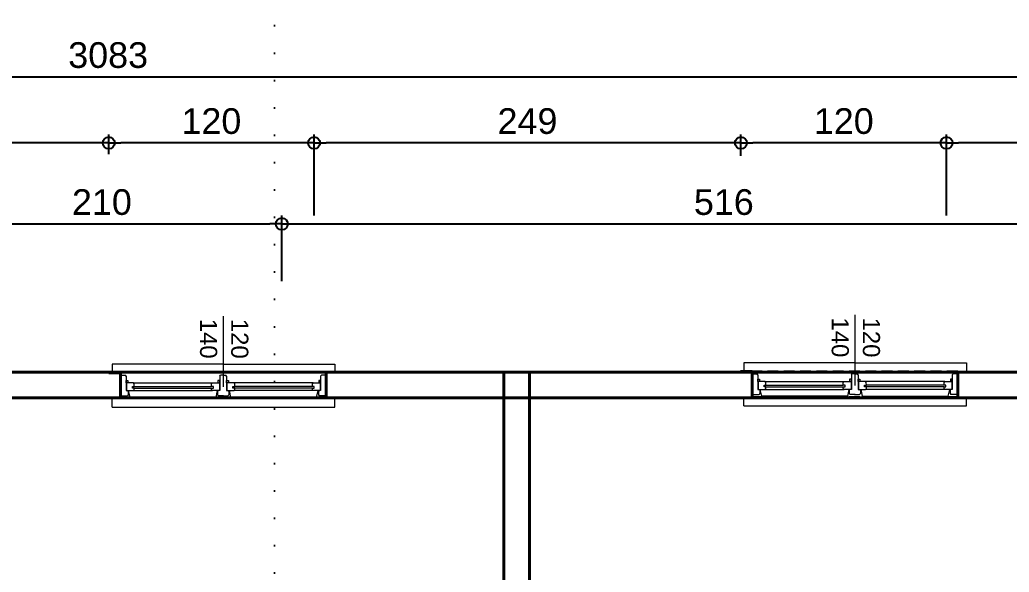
# Model space of a CAD drawing. Header units: millimetres. Extents: x 676 to 5035, y 216 to 2687.
# Drawn here: x 2800 to 3378, y 1924 to 2246 of the extents above; entities that cross this region are included whole.
import ezdxf

# ---------------------------------------------------------------- set-up
doc = ezdxf.new("R2010")
doc.units = ezdxf.units.MM
doc.linetypes.add('DOT2', pattern=[3.175, 0, -3.175])
doc.linetypes.add('HIDDEN', pattern=[9.525, 6.35, -3.175])
doc.layers.add('SANAL', color=11, linetype='HIDDEN')
doc.layers.add('SEM_AKS', color=161, linetype='Continuous')
for name, color, linetype, lineweight in [('SEM_DUVAR1', 136, 'Continuous', 40), ('SEM_PENCERE', 133, 'Continuous', 13), ('SEM_TARAMA', 253, 'Continuous', 5), ('SEM_TEFRIS', 225, 'Continuous', 9)]:
    doc.layers.add(name, color=color, linetype=linetype, lineweight=lineweight)
doc.styles.get("Standard").update_dxf_attribs({"font": 'arial.ttf'})
doc.dimstyles.new('1-50-2', dxfattribs={"dimtxt": 15, "dimasz": 7, "dimexe": 5, "dimexo": 5, "dimgap": 5, "dimtad": 1, "dimdec": 0, "dimtxsty": 'Standard', "dimblk": 'ORIGIN', "dimcen": 5, "dimdle": 7, "dimclrd": 256, "dimclre": 256, "dimclrt": 256, "dimadec": 0, "dimazin": 0, "dimtfac": 1, "dimtdec": 0, "dimtix": 1, "dimtmove": 0, "dimatfit": 3, "dimldrblk": 'ORIGIN', "dimfxl": 1, "dimlwd": -1, "dimlwe": -1, "dimarcsym": 0})

# ---------------------------------------------------------------- blocks, each defined once
blk = doc.blocks.new('_Origin')
at = {"color": 0, "linetype": 'ByBlock', "lineweight": -2}
blk.add_line((0, 0), (-1, 0), dxfattribs=at)
blk.add_circle((0, 0), 0.5, dxfattribs=at)
blk = doc.blocks.new('*D70')
at = {"transparency": 16777216}
for p, q in [((2743.32, 2084.26), (2743.32, 2132.19)), ((2953.31, 2093.76), (2953.31, 2132.19)), ((2750.32, 2127.19), (2946.31, 2127.19))]:
    blk.add_line(p, q, dxfattribs=at)
at = {"layer": 'Defpoints', "color": 0, "transparency": 16777216}
for p in [(2953.31, 2127.19), (2953.31, 2088.76), (2743.32, 2079.26)]:
    blk.add_point(p, dxfattribs=at)
at = {"transparency": 16777216, "xscale": 7, "yscale": 7, "zscale": 7, "rotation": 180}
blk.add_blockref('_Origin', (2743.32, 2127.19), dxfattribs=at)
at = {"transparency": 16777216, "xscale": 7, "yscale": 7, "zscale": 7}
blk.add_blockref('_Origin', (2953.31, 2127.19), dxfattribs=at)
at = {"transparency": 16777216, "insert": (2848.32, 2139.85), "char_height": 15, "attachment_point": 5}
blk.add_mtext('210', dxfattribs=at)
blk = doc.blocks.new('*D71')
at = {"transparency": 16777216}
for p, q in [((2953.31, 2093.76), (2953.31, 2132.19)), ((3469.43, 2085.44), (3469.43, 2132.19)), ((2960.31, 2127.19), (3462.43, 2127.19))]:
    blk.add_line(p, q, dxfattribs=at)
at = {"layer": 'Defpoints', "color": 0, "transparency": 16777216}
for p in [(3469.43, 2127.19), (2953.31, 2088.76), (3469.43, 2080.44)]:
    blk.add_point(p, dxfattribs=at)
at = {"transparency": 16777216, "xscale": 7, "yscale": 7, "zscale": 7, "rotation": 180}
blk.add_blockref('_Origin', (2953.31, 2127.19), dxfattribs=at)
at = {"transparency": 16777216, "xscale": 7, "yscale": 7, "zscale": 7}
blk.add_blockref('_Origin', (3469.43, 2127.19), dxfattribs=at)
at = {"transparency": 16777216, "insert": (3211.37, 2139.85), "char_height": 15, "attachment_point": 5}
blk.add_mtext('516', dxfattribs=at)
blk = doc.blocks.new('*D79')
at = {"transparency": 16777216}
for p, q in [((3341.39, 2132.19), (3341.39, 2179.47)), ((3539.57, 2132.19), (3539.57, 2179.47)), ((3532.57, 2174.47), (3348.39, 2174.47))]:
    blk.add_line(p, q, dxfattribs=at)
at = {"layer": 'Defpoints', "color": 0, "transparency": 16777216}
for p in [(3341.39, 2174.47), (3341.39, 2127.19), (3539.57, 2127.19)]:
    blk.add_point(p, dxfattribs=at)
at = {"transparency": 16777216, "xscale": 7, "yscale": 7, "zscale": 7, "rotation": 180}
blk.add_blockref('_Origin', (3341.39, 2174.47), dxfattribs=at)
at = {"transparency": 16777216, "xscale": 7, "yscale": 7, "zscale": 7}
blk.add_blockref('_Origin', (3539.57, 2174.47), dxfattribs=at)
at = {"transparency": 16777216, "insert": (3440.48, 2187.13), "char_height": 15, "attachment_point": 5}
blk.add_mtext('198', dxfattribs=at)
blk = doc.blocks.new('*D80')
at = {"transparency": 16777216}
for p, q in [((3221.36, 2166.86), (3221.36, 2179.47)), ((3341.39, 2132.19), (3341.39, 2179.47)), ((3334.39, 2174.47), (3228.36, 2174.47))]:
    blk.add_line(p, q, dxfattribs=at)
at = {"layer": 'Defpoints', "color": 0, "transparency": 16777216}
for p in [(3221.36, 2174.47), (3221.36, 2161.86), (3341.39, 2127.19)]:
    blk.add_point(p, dxfattribs=at)
at = {"transparency": 16777216, "xscale": 7, "yscale": 7, "zscale": 7, "rotation": 180}
blk.add_blockref('_Origin', (3221.36, 2174.47), dxfattribs=at)
at = {"transparency": 16777216, "xscale": 7, "yscale": 7, "zscale": 7}
blk.add_blockref('_Origin', (3341.39, 2174.47), dxfattribs=at)
at = {"transparency": 16777216, "insert": (3281.38, 2187.13), "char_height": 15, "attachment_point": 5}
blk.add_mtext('120', dxfattribs=at)
blk = doc.blocks.new('*D81')
at = {"transparency": 16777216}
for p, q in [((2972.14, 2132.19), (2972.14, 2179.47)), ((3221.36, 2166.86), (3221.36, 2179.47)), ((3214.36, 2174.47), (2979.14, 2174.47))]:
    blk.add_line(p, q, dxfattribs=at)
at = {"layer": 'Defpoints', "color": 0, "transparency": 16777216}
for p in [(2972.14, 2174.47), (3221.36, 2161.86), (2972.14, 2127.19)]:
    blk.add_point(p, dxfattribs=at)
at = {"transparency": 16777216, "xscale": 7, "yscale": 7, "zscale": 7, "rotation": 180}
blk.add_blockref('_Origin', (2972.14, 2174.47), dxfattribs=at)
at = {"transparency": 16777216, "xscale": 7, "yscale": 7, "zscale": 7}
blk.add_blockref('_Origin', (3221.36, 2174.47), dxfattribs=at)
at = {"transparency": 16777216, "insert": (3096.75, 2187.13), "char_height": 15, "attachment_point": 5}
blk.add_mtext('249', dxfattribs=at)
blk = doc.blocks.new('*D82')
at = {"transparency": 16777216}
for p, q in [((2852.29, 2167.91), (2852.29, 2179.47)), ((2972.14, 2132.19), (2972.14, 2179.47)), ((2965.14, 2174.47), (2859.29, 2174.47))]:
    blk.add_line(p, q, dxfattribs=at)
at = {"layer": 'Defpoints', "color": 0, "transparency": 16777216}
for p in [(2852.29, 2174.47), (2852.29, 2162.91), (2972.14, 2127.19)]:
    blk.add_point(p, dxfattribs=at)
at = {"transparency": 16777216, "xscale": 7, "yscale": 7, "zscale": 7, "rotation": 180}
blk.add_blockref('_Origin', (2852.29, 2174.47), dxfattribs=at)
at = {"transparency": 16777216, "xscale": 7, "yscale": 7, "zscale": 7}
blk.add_blockref('_Origin', (2972.14, 2174.47), dxfattribs=at)
at = {"transparency": 16777216, "insert": (2912.22, 2187.13), "char_height": 15, "attachment_point": 5}
blk.add_mtext('120', dxfattribs=at)
blk = doc.blocks.new('*D83')
at = {"transparency": 16777216}
for p, q in [((2620.09, 2167.91), (2620.09, 2179.47)), ((2852.29, 2167.91), (2852.29, 2179.47)), ((2845.29, 2174.47), (2627.09, 2174.47))]:
    blk.add_line(p, q, dxfattribs=at)
at = {"layer": 'Defpoints', "color": 0, "transparency": 16777216}
for p in [(2620.09, 2174.47), (2620.09, 2162.91), (2852.29, 2162.91)]:
    blk.add_point(p, dxfattribs=at)
at = {"transparency": 16777216, "xscale": 7, "yscale": 7, "zscale": 7, "rotation": 180}
blk.add_blockref('_Origin', (2620.09, 2174.47), dxfattribs=at)
at = {"transparency": 16777216, "xscale": 7, "yscale": 7, "zscale": 7}
blk.add_blockref('_Origin', (2852.29, 2174.47), dxfattribs=at)
at = {"transparency": 16777216, "insert": (2736.19, 2187.14), "char_height": 15, "attachment_point": 5}
blk.add_mtext('232', dxfattribs=at)
blk = doc.blocks.new('*D90')
at = {"transparency": 16777216}
for p, q in [((1310.69, 2179.47), (1310.69, 2218)), ((4393.2, 2179.47), (4393.2, 2218)), ((1317.69, 2213), (4386.2, 2213))]:
    blk.add_line(p, q, dxfattribs=at)
at = {"layer": 'Defpoints', "color": 0, "transparency": 16777216}
for p in [(4393.2, 2213), (1310.69, 2174.47), (4393.2, 2174.47)]:
    blk.add_point(p, dxfattribs=at)
at = {"transparency": 16777216, "xscale": 7, "yscale": 7, "zscale": 7, "rotation": 180}
blk.add_blockref('_Origin', (1310.69, 2213), dxfattribs=at)
at = {"transparency": 16777216, "xscale": 7, "yscale": 7, "zscale": 7}
blk.add_blockref('_Origin', (4393.2, 2213), dxfattribs=at)
at = {"transparency": 16777216, "insert": (2851.95, 2225.66), "char_height": 15, "attachment_point": 5}
blk.add_mtext('3083', dxfattribs=at)
blk = doc.blocks.new('VA')
at = {"layer": 'SANAL'}
for p, q in [((21735.95, 8968.79), (21615.95, 8968.81)), ((21735.95, 8953.79), (21615.95, 8953.81))]:
    blk.add_line(p, q, dxfattribs=at)
at = {"layer": 'SEM_DUVAR1'}
for p, q in [((21615.95, 8953.81), (21615.95, 8968.81)), ((21615.95, 8953.81), (21615.95, 8968.81)), ((21615.95, 8953.81), (21615.95, 8968.81)), ((21615.95, 8953.81), (21615.95, 8968.81)), ((21615.95, 8953.81), (21615.95, 8968.81)), ((21615.95, 8953.8), (21615.95, 8968.81)), ((21735.95, 8953.79), (21735.95, 8968.79)), ((21735.95, 8953.79), (21735.95, 8968.79)), ((21735.95, 8953.79), (21735.95, 8968.79)), ((21735.95, 8953.79), (21735.95, 8968.79)), ((21735.95, 8953.79), (21735.95, 8968.79)), ((21735.95, 8953.79), (21735.95, 8968.79)), ((21735.95, 8953.79), (21735.95, 8968.79))]:
    blk.add_line(p, q, dxfattribs=at)
blk.add_lwpolyline([(21609.1, 8968.81), (21615.95, 8968.81)], dxfattribs=at)
at = {"layer": 'SEM_PENCERE'}
for p, q in [((21610.95, 8973.81), (21610.95, 8968.81)), ((21675.83, 8973.8), (21610.95, 8973.81)), ((21675.83, 8973.8), (21740.95, 8973.79)), ((21740.95, 8973.79), (21740.95, 8968.79)), ((21615.95, 8968.81), (21610.95, 8968.81)), ((21615.95, 8968.81), (21615.95, 8962.91)), ((21615.95, 8967.39), (21618.75, 8967.38)), ((21619.25, 8966.88), (21618.75, 8967.38)), ((21619.25, 8966.88), (21619.25, 8958.38)), ((21619.25, 8964.38), (21620.25, 8964.38)), ((21619.25, 8962.88), (21619.25, 8964.38)), ((21620.25, 8964.38), (21620.25, 8962.88)), ((21673.81, 8964.37), (21672.81, 8964.37)), ((21672.81, 8964.37), (21672.81, 8962.87)), ((21673.81, 8966.87), (21674.31, 8967.37)), ((21673.81, 8966.87), (21673.81, 8958.37)), ((21673.81, 8962.87), (21673.81, 8964.37)), ((21675.71, 8967.37), (21674.31, 8967.37)), ((21675.71, 8967.37), (21675.83, 8967.37)), ((21675.95, 8967.37), (21675.83, 8967.37)), ((21675.95, 8967.37), (21677.35, 8967.37)), ((21677.85, 8966.87), (21677.35, 8967.37)), ((21677.85, 8966.87), (21677.85, 8958.37)), ((21677.85, 8964.37), (21678.85, 8964.37)), ((21677.85, 8962.87), (21677.85, 8964.37)), ((21678.85, 8964.37), (21678.85, 8962.87)), ((21732.65, 8964.36), (21731.65, 8964.36)), ((21731.65, 8964.36), (21731.65, 8962.86)), ((21732.65, 8966.86), (21733.15, 8967.36)), ((21732.65, 8966.86), (21732.65, 8958.36)), ((21732.65, 8962.86), (21732.65, 8964.36)), ((21735.95, 8967.36), (21733.15, 8967.36)), ((21735.95, 8968.79), (21735.95, 8962.89)), ((21735.95, 8968.79), (21740.95, 8968.79)), ((21615.95, 8962.91), (21616.25, 8962.91)), ((21615.95, 8962.36), (21615.95, 8953.81)), ((21616.25, 8959.86), (21615.95, 8959.86)), ((21616.25, 8962.91), (21616.25, 8959.86)), ((21620.25, 8962.88), (21619.25, 8962.88)), ((21623.45, 8962.88), (21619.45, 8962.88)), ((21619.45, 8962.88), (21619.45, 8958.38)), ((21622.95, 8959.88), (21622.95, 8960.88)), ((21622.95, 8960.88), (21623.95, 8960.88)), ((21623.95, 8959.88), (21622.95, 8959.88)), ((21623.45, 8962.88), (21669.61, 8962.87)), ((21623.95, 8962.38), (21623.45, 8962.88)), ((21623.45, 8958.38), (21623.95, 8958.88)), ((21623.95, 8960.88), (21623.95, 8962.38)), ((21623.95, 8960.88), (21669.11, 8960.87)), ((21623.95, 8959.88), (21669.11, 8959.87)), ((21623.95, 8958.88), (21623.95, 8959.88)), ((21669.11, 8962.37), (21669.61, 8962.87)), ((21669.11, 8960.87), (21669.11, 8962.37)), ((21670.11, 8960.87), (21669.11, 8960.87)), ((21669.11, 8958.87), (21669.11, 8959.87)), ((21669.11, 8959.87), (21670.11, 8959.87)), ((21669.61, 8958.37), (21669.11, 8958.87)), ((21669.61, 8962.87), (21673.61, 8962.87)), ((21670.11, 8959.87), (21670.11, 8960.87)), ((21672.81, 8962.87), (21673.81, 8962.87)), ((21673.61, 8962.87), (21673.61, 8958.37)), ((21678.85, 8962.87), (21677.85, 8962.87)), ((21678.05, 8962.87), (21678.05, 8958.37)), ((21682.05, 8962.87), (21678.05, 8962.87)), ((21681.55, 8959.87), (21681.55, 8960.87)), ((21681.55, 8960.87), (21682.55, 8960.87)), ((21682.55, 8959.87), (21681.55, 8959.87)), ((21728.45, 8962.86), (21682.05, 8962.87)), ((21682.55, 8962.37), (21682.05, 8962.87)), ((21682.05, 8958.37), (21682.55, 8958.87)), ((21682.55, 8960.87), (21682.55, 8962.37)), ((21727.95, 8960.86), (21682.55, 8960.87)), ((21727.95, 8959.86), (21682.55, 8959.87)), ((21682.55, 8958.87), (21682.55, 8959.87)), ((21727.95, 8962.36), (21728.45, 8962.86)), ((21727.95, 8960.86), (21727.95, 8962.36)), ((21728.95, 8960.86), (21727.95, 8960.86)), ((21727.95, 8958.86), (21727.95, 8959.86)), ((21727.95, 8959.86), (21728.95, 8959.86)), ((21728.45, 8958.36), (21727.95, 8958.86)), ((21728.45, 8962.86), (21732.45, 8962.86)), ((21728.95, 8959.86), (21728.95, 8960.86)), ((21731.65, 8962.86), (21732.65, 8962.86)), ((21732.45, 8962.86), (21732.45, 8958.36)), ((21735.95, 8962.89), (21735.65, 8962.89)), ((21735.65, 8962.89), (21735.65, 8959.84)), ((21735.65, 8959.84), (21735.95, 8959.84)), ((21735.95, 8962.34), (21735.95, 8953.79)), ((21615.95, 8953.81), (21610.95, 8953.81)), ((21610.95, 8948.81), (21610.95, 8953.81)), ((21615.95, 8955.39), (21619.95, 8955.38)), ((21619.25, 8958.38), (21619.95, 8958.38)), ((21619.45, 8958.38), (21623.45, 8958.38)), ((21619.95, 8958.38), (21620.45, 8957.88)), ((21620.45, 8955.88), (21619.95, 8955.38)), ((21620.45, 8957.88), (21620.45, 8955.88)), ((21621.54, 8954.38), (21620.65, 8958.38)), ((21671.51, 8954.37), (21621.54, 8954.38)), ((21623.45, 8958.38), (21669.61, 8958.37)), ((21673.61, 8958.37), (21669.61, 8958.37)), ((21672.4, 8958.37), (21671.51, 8954.37)), ((21673.11, 8958.37), (21672.61, 8957.87)), ((21672.61, 8957.87), (21672.61, 8955.87)), ((21672.61, 8955.87), (21673.11, 8955.37)), ((21673.81, 8958.37), (21673.11, 8958.37)), ((21675.71, 8955.37), (21673.11, 8955.37)), ((21675.71, 8955.37), (21675.83, 8955.37)), ((21675.95, 8955.37), (21675.83, 8955.37)), ((21675.95, 8955.37), (21678.55, 8955.37)), ((21677.85, 8958.37), (21678.55, 8958.37)), ((21678.05, 8958.37), (21682.05, 8958.37)), ((21678.55, 8958.37), (21679.05, 8957.87)), ((21679.05, 8955.87), (21678.55, 8955.37)), ((21679.05, 8957.87), (21679.05, 8955.87)), ((21679.25, 8958.37), (21680.14, 8954.37)), ((21680.14, 8954.37), (21730.35, 8954.36)), ((21728.45, 8958.36), (21682.05, 8958.37)), ((21732.45, 8958.36), (21728.45, 8958.36)), ((21730.35, 8954.36), (21731.24, 8958.36)), ((21731.95, 8958.36), (21731.45, 8957.86)), ((21731.45, 8957.86), (21731.45, 8955.86)), ((21731.45, 8955.86), (21731.95, 8955.36)), ((21732.65, 8958.36), (21731.95, 8958.36)), ((21735.95, 8955.36), (21731.95, 8955.36)), ((21735.95, 8953.79), (21740.95, 8953.79)), ((21740.95, 8948.79), (21740.95, 8953.79)), ((21610.95, 8948.81), (21740.95, 8948.79))]:
    blk.add_line(p, q, dxfattribs=at)
at = {"layer": 'SEM_TEFRIS'}
blk.add_line((21675.95, 8960.62), (21675.96, 9001.83), dxfattribs=at)
for s, p in [('140', (21662.32, 9000.37)), ('120', (21680.53, 9000.3))]:
    blk.add_text(s, height=10, rotation=269.98843, dxfattribs=at).set_placement(p)

msp = doc.modelspace()

# ---------------------------------------------------------------- hatches: boundary and pattern name
at = {"layer": 'SEM_TARAMA'}
h = msp.add_hatch(dxfattribs=at)
h.set_pattern_fill('ANGLE', color=256, scale=5)
h.set_pattern_definition([(0, (-346.05, -108.6), (0, 34.925), [25.4, -9.525]), (90, (-346.05, -108.6), (-34.925, 2e-15), [25.4, -9.525])])
h.paths.add_polyline_path([(1469, 2040.64), (1319, 2040.64), (1319, 1890.64), (1469, 1890.64)])
h.paths.add_polyline_path([(1469, 825.64), (1319, 825.64), (1319.01, 675.64), (1469, 675.64)])
h.paths.add_polyline_path([(4401, 825.64), (4251, 825.64), (4251, 675.64), (4401, 675.64)])
h.paths.add_polyline_path([(4401, 2040.64), (4251, 2040.64), (4251, 1890.64), (4401, 1890.64), (4401, 1935.64)])
h.paths.add_polyline_path([(4396, 1277.64), (4396, 1282.64), (4386, 1282.64), (4386, 1350.64), (4261, 1350.64), (4261, 1212.74), (4262.9, 1212.74), (4262.9, 1214.45), (4264.61, 1214.45), (4264.61, 1212.74), (4265.18, 1212.74), (4396, 1212.72)])
h.paths.add_polyline_path([(4396, 1497.64), (4265.06, 1497.64), (4265.06, 1496.65), (4263.34, 1496.65), (4261, 1496.65), (4261, 1370.64), (4386, 1370.64), (4386, 1433.48), (4396, 1433.48)])
h.paths.add_polyline_path([(4396, 1608.64), (4251, 1608.64), (4251, 1497.64), (4396, 1497.64)])
h.paths.add_polyline_path([(4348.92, 1594.2), (4259.92, 1594.2), (4259.92, 1506.92), (4259.92, 1505.21, 0.414214)], flags=16)
h.paths.add_polyline_path([(4325.89, 1574.81), (4271.32, 1574.81), (4271.32, 1588.77), (4325.89, 1588.77)], flags=0)
h.paths.add_polyline_path([(4277.04, 1595.92), (4277.04, 1598.2), (4331.8, 1598.2), (4331.8, 1595.92)], flags=16)
h.paths.add_polyline_path([(4331.23, 1596.49), (4277.61, 1596.49), (4277.61, 1597.63), (4331.23, 1597.63)], flags=0)
h.paths.add_polyline_path([(4265.63, 1504.07), (4265.63, 1498.36), (4264.48, 1498.36), (4259.92, 1498.36), (4259.92, 1501.22), (4264.48, 1501.22), (4264.48, 1504.07)], flags=16)
h.paths.add_polyline_path([(4265.63, 1601.05), (4264.48, 1601.05), (4264.48, 1603.9), (4259.92, 1603.9), (4259.92, 1606.75), (4263.34, 1606.75), (4263.34, 1608.47), (4265.06, 1608.47), (4265.06, 1606.75), (4265.63, 1606.75)], flags=16)
h.paths.add_polyline_path([(4396, 1212.64), (4265.18, 1212.64), (4265.18, 1207.04), (4264.04, 1207.04), (4264.04, 1205.78, -0.399265), (4348.47, 1116.9), (4348.47, 1111.2), (4264.04, 1111.2), (4264.04, 1110.06), (4265.18, 1110.06), (4265.18, 1104.35), (4264.61, 1104.35), (4264.61, 1102.64), (4396, 1102.64)])
h.paths.add_polyline_path([(1459.01, 1497.64), (1324, 1497.64), (1324, 1427.64), (1334.01, 1427.64), (1334.01, 1370.64), (1459.01, 1370.64), (1459.01, 1427.64)])
h.paths.add_polyline_path([(1370.47, 1595.19), (1370.47, 1600.9), (1454.9, 1600.9), (1454.9, 1602.04), (1453.76, 1602.04), (1453.76, 1607.74), (1454.33, 1607.74), (1454.33, 1608.64), (1334.01, 1608.64), (1324, 1608.64), (1324, 1497.64), (1454.33, 1497.64), (1454.33, 1499.35), (1453.76, 1499.35), (1453.76, 1505.06), (1454.9, 1505.06), (1454.9, 1506.31, -0.399265)])
h.paths.add_polyline_path([(1459.01, 1282.64), (1459.01, 1350.64), (1334.01, 1350.64), (1334.01, 1282.64), (1324.01, 1282.64), (1324.01, 1212.64), (1459.01, 1212.64)])
h.paths.add_polyline_path([(1469, 1212.64), (1324.01, 1212.64), (1324.01, 1102.64), (1334.01, 1102.64), (1469, 1102.64)])
h.paths.add_polyline_path([(4258.28, 1280.74), (4360.63, 1280.74), (4360.63, 1352.94), (4258.28, 1352.94)], flags=9)
h.paths.add_polyline_path([(4261.31, 1380.61), (4363.66, 1380.61), (4363.66, 1452.81), (4261.31, 1452.81)], flags=24)
h.paths.add_polyline_path([(1335.98, 1389.01), (1438.32, 1389.01), (1438.32, 1461.22), (1335.98, 1461.22)], flags=24)
h.paths.add_polyline_path([(1332.08, 1276.31), (1434.43, 1276.31), (1434.43, 1348.52), (1332.08, 1348.52)], flags=24)

# ---------------------------------------------------------------- linework, layer by layer
at = {"layer": 'SEM_AKS', "linetype": 'DOT2', "ltscale": 5}
msp.add_line((2949.01, 2610.36), (2949.01, 215.5), dxfattribs=at)
at = {"layer": 'SEM_DUVAR1'}
for p, q in [((4251, 2040.64), (1469, 2040.64)), ((3083, 1638.64), (3083, 2040.64)), ((3098, 1638.64), (3098, 2040.64)), ((3754, 2025.64), (2419.01, 2025.64))]:
    msp.add_line(p, q, dxfattribs=at)

# ---------------------------------------------------------------- block references
at = {"layer": 'SEM_PENCERE', "rotation": 0.01157472941156693}
for p in [(-18386.18, -6932.13), (-18754.92, -6932.88)]:
    msp.add_blockref('VA', p, dxfattribs=at)

# ---------------------------------------------------------------- dimensions: what is measured, and where the dimension line sits
dim = msp.add_linear_dim(base=(4393.2, 2213), p1=(1310.69, 2174.47), p2=(4393.2, 2174.47), dimstyle='1-50-2')
dim.commit()
dim.dimension.update_dxf_attribs({"geometry": '*D90', "text_midpoint": (2851.95, 2225.66)})
for base, p1, p2, picture, middle in [((2620.09, 2174.47), (2852.29, 2162.91), (2620.09, 2162.91), '*D83', (2736.19, 2187.14)), ((2852.29, 2174.47), (2972.14, 2127.19), (2852.29, 2162.91), '*D82', (2912.22, 2187.13)), ((2972.14, 2174.47), (3221.36, 2161.86), (2972.14, 2127.19), '*D81', (3096.75, 2187.13)), ((3221.36, 2174.47), (3341.39, 2127.19), (3221.36, 2161.86), '*D80', (3281.38, 2187.13)), ((3341.39, 2174.47), (3539.57, 2127.19), (3341.39, 2127.19), '*D79', (3440.48, 2187.13)), ((2953.31, 2127.19), (2743.32, 2079.26), (2953.31, 2088.76), '*D70', (2848.32, 2139.85)), ((3469.43, 2127.19), (2953.31, 2088.76), (3469.43, 2080.44), '*D71', (3211.37, 2139.85))]:
    dim = msp.add_linear_dim(base=base, p1=p1, p2=p2, dimstyle='1-50-2', override={"dimtmove": 1})
    dim.commit()
    dim.dimension.update_dxf_attribs({"geometry": picture, "text_midpoint": middle})

doc.saveas('drawing.dxf')
